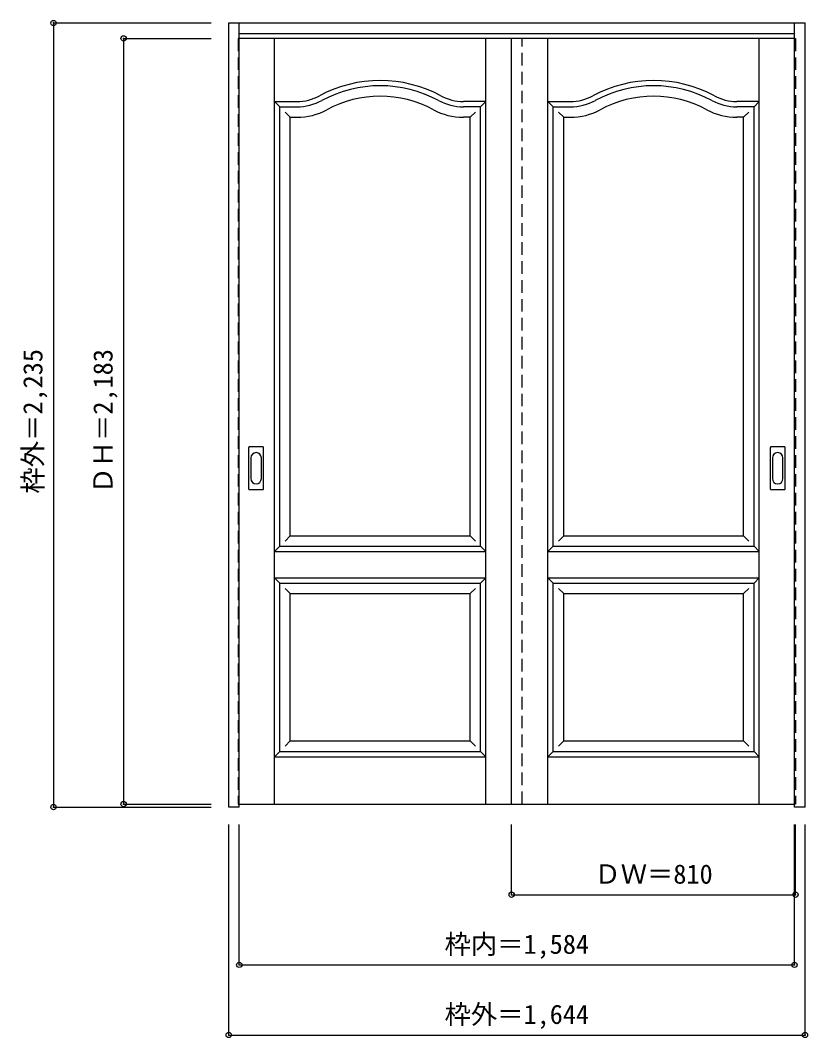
# Model space of a CAD drawing. Units: millimetres, scale not verified. Extents: x -1359 to 887, y -1609 to 1292.
import ezdxf
from ezdxf.enums import TextEntityAlignment as Align

# ---------------------------------------------------------------- set-up
doc = ezdxf.new("R2010")
doc.units = ezdxf.units.MM
doc.header["$LTSCALE"] = 30
doc.header["$PDMODE"] = 32
doc.header["$PDSIZE"] = 15
doc.linetypes.add('DASHED1', pattern=[1.8, 1.2, -0.6])
doc.layers.add('0-0', color=7, linetype='Continuous')
doc.layers.add('0-1_寸法', color=7, linetype='Continuous')
doc.styles.add('ＭＳ ゴシック', font='')
doc.styles.get('ＭＳ ゴシック').set_extended_font_data('MS Gothic')

msp = doc.modelspace()

# ---------------------------------------------------------------- linework, layer by layer
at = {"layer": '0-0', "color": 3}
for p, q in [((-764.13, -951.49), (-764.13, 1284.01)), ((-764.13, 1284.01), (879.87, 1284.01)), ((-734.13, -951.49), (-734.13, 1284.01)), ((849.87, -942.45), (849.87, 1284.01)), ((879.87, -951.49), (879.87, 1284.01)), ((-734.13, 1254.01), (849.87, 1254.01)), ((849.87, 1240.01), (-734.13, 1240.01)), ((42.87, -942.99), (42.87, 1240.01)), ((-618.63, 1045.01), (-569.61, 1045.01)), ((-618.63, -207.99), (-618.63, 1045.01)), ((-45.63, 1045.01), (-94.64, 1045.01)), ((161.37, 1045.01), (210.39, 1045.01)), ((161.37, -207.99), (161.37, 1045.01)), ((734.37, 1045.01), (685.36, 1045.01)), ((-707.13, -44.99), (-707.13, 74.01)), ((-666.63, 75.51), (-705.63, 75.51)), ((-665.13, -44.99), (-665.13, 74.01)), ((780.87, -44.99), (780.87, 74.01)), ((821.37, 75.51), (782.37, 75.51)), ((822.87, -44.99), (822.87, 74.01)), ((-705.63, -46.49), (-666.63, -46.49)), ((782.37, -46.49), (821.37, -46.49)), ((-618.63, -312.99), (-45.63, -312.99)), ((-618.63, -792.99), (-618.63, -312.99)), ((-45.63, -792.99), (-45.63, -312.99)), ((161.37, -312.99), (734.37, -312.99)), ((161.37, -792.99), (161.37, -312.99)), ((734.37, -792.99), (734.37, -312.99)), ((-618.63, -792.99), (-45.63, -792.99)), ((161.37, -792.99), (734.37, -792.99)), ((-734.13, -951.49), (-764.13, -951.49)), ((-734.13, -942.99), (849.87, -942.99)), ((849.87, -942.79), (849.87, -942.45))]:
    msp.add_line(p, q, dxfattribs=at)
at = {"layer": '0-0', "color": 4, "linetype": 'DASHED1'}
for p, q in [((-737.13, 1240.01), (-737.13, -942.99)), ((-734.13, 1240.01), (-737.13, 1240.01)), ((72.87, -942.99), (72.87, 1240.01)), ((849.87, 1240.01), (852.87, 1240.01)), ((852.87, 1240.01), (852.87, -942.99)), ((-737.13, -942.99), (-734.13, -942.99)), ((852.87, -942.99), (849.87, -942.99))]:
    msp.add_line(p, q, dxfattribs=at)
at = {"layer": '0-0'}
for p, q in [((-633.63, -942.99), (-633.63, 1240.01)), ((-30.63, -942.99), (-30.63, 1240.01)), ((146.37, -942.99), (146.37, 1240.01)), ((749.37, -942.99), (749.37, 1240.01)), ((-618.63, 1045.01), (-633.63, 1060.01)), ((-633.63, 1060.01), (-569.61, 1060.01)), ((-30.63, 1060.01), (-94.64, 1060.01)), ((-45.63, 1045.01), (-30.63, 1060.01)), ((161.37, 1045.01), (146.37, 1060.01)), ((146.37, 1060.01), (210.39, 1060.01)), ((749.37, 1060.01), (685.36, 1060.01)), ((734.37, 1045.01), (749.37, 1060.01)), ((-603.63, 1030.01), (-588.63, 1015.01)), ((-60.63, 1030.01), (-75.63, 1015.01)), ((176.37, 1030.01), (191.37, 1015.01)), ((719.37, 1030.01), (704.37, 1015.01)), ((-588.63, 1015.01), (-569.61, 1015.01)), ((-588.63, -177.99), (-588.63, 1015.01)), ((-75.63, 1015.01), (-94.64, 1015.01)), ((191.37, 1015.01), (210.39, 1015.01)), ((191.37, -177.99), (191.37, 1015.01)), ((704.37, 1015.01), (685.36, 1015.01)), ((-701.13, 44.11), (-701.13, -15.09)), ((-671.13, -15.09), (-671.13, 44.11)), ((786.87, 44.11), (786.87, -15.09)), ((816.87, -15.09), (816.87, 44.11)), ((-588.63, -177.99), (-603.63, -192.99)), ((-75.63, -177.99), (-60.63, -192.99)), ((191.37, -177.99), (176.37, -192.99)), ((704.37, -177.99), (719.37, -192.99)), ((-618.63, -207.99), (-633.63, -222.99)), ((-633.63, -222.99), (-30.63, -222.99)), ((-45.63, -207.99), (-30.63, -222.99)), ((161.37, -207.99), (146.37, -222.99)), ((146.37, -222.99), (749.37, -222.99)), ((734.37, -207.99), (749.37, -222.99)), ((-633.63, -297.99), (-618.63, -312.99)), ((-633.63, -297.99), (-30.63, -297.99)), ((-30.63, -297.99), (-45.63, -312.99)), ((146.37, -297.99), (161.37, -312.99)), ((146.37, -297.99), (749.37, -297.99)), ((749.37, -297.99), (734.37, -312.99)), ((-603.63, -327.99), (-588.63, -342.99)), ((-588.63, -762.99), (-588.63, -342.99)), ((-588.63, -342.99), (-75.63, -342.99)), ((-60.63, -327.99), (-75.63, -342.99)), ((-75.63, -762.99), (-75.63, -342.99)), ((176.37, -327.99), (191.37, -342.99)), ((191.37, -762.99), (191.37, -342.99)), ((191.37, -342.99), (704.37, -342.99)), ((719.37, -327.99), (704.37, -342.99)), ((704.37, -762.99), (704.37, -342.99)), ((-588.63, -762.99), (-603.63, -777.99)), ((-588.63, -762.99), (-75.63, -762.99)), ((-75.63, -762.99), (-60.63, -777.99)), ((191.37, -762.99), (176.37, -777.99)), ((191.37, -762.99), (704.37, -762.99)), ((704.37, -762.99), (719.37, -777.99)), ((-618.63, -792.99), (-633.63, -807.99)), ((-633.63, -807.99), (-30.63, -807.99)), ((-45.63, -792.99), (-30.63, -807.99)), ((161.37, -792.99), (146.37, -807.99)), ((146.37, -807.99), (749.37, -807.99)), ((734.37, -792.99), (749.37, -807.99))]:
    msp.add_line(p, q, dxfattribs=at)
at = {"layer": '0-0', "color": 3}
for points in [[(-618.63, -207.99), (-45.63, -207.99), (-45.63, 1045.01)], [(161.37, -207.99), (734.37, -207.99), (734.37, 1045.01)], [(879.87, -951.49), (849.87, -951.49), (849.87, -942.79)]]:
    msp.add_lwpolyline(points, dxfattribs=at)
at = {"layer": '0-0'}
for points in [[(-588.63, -177.99), (-75.63, -177.99), (-75.63, 1015.01)], [(191.37, -177.99), (704.37, -177.99), (704.37, 1015.01)]]:
    msp.add_lwpolyline(points, dxfattribs=at)
for centre, radius, start, end in [((-332.13, 755.01), 365, 61.6423, 118.3577), ((447.87, 755.01), 365, 61.6423, 118.3577), ((-569.61, 1195.01), 135, 270, 298.3577), ((-332.13, 755.01), 320, 61.6423, 118.3577), ((-94.64, 1195.01), 135, 241.6423, 270), ((210.39, 1195.01), 135, 270, 298.3577), ((447.87, 755.01), 320, 61.6423, 118.3577), ((685.36, 1195.01), 135, 241.6423, 270), ((-569.61, 1195.01), 180, 270, 298.3577), ((-94.64, 1195.01), 180, 241.6423, 270), ((210.39, 1195.01), 180, 270, 298.3577), ((685.36, 1195.01), 180, 241.6423, 270), ((-686.13, 44.11), 15, 0, 180), ((801.87, 44.11), 15, 0, 180), ((-686.13, -15.09), 15, 180, 0), ((801.87, -15.09), 15, 180, 0)]:
    msp.add_arc(centre, radius, start, end, dxfattribs=at)
at = {"layer": '0-0', "color": 3}
for centre, radius, start, end in [((-332.13, 755.01), 350, 61.6423, 118.3577), ((447.87, 755.01), 350, 61.6423, 118.3577), ((-569.61, 1195.01), 150, 270, 298.3577), ((-94.64, 1195.01), 150, 241.6423, 270), ((210.39, 1195.01), 150, 270, 298.3577), ((685.36, 1195.01), 150, 241.6423, 270), ((-705.63, 74.01), 1.5, 90, 180), ((-666.63, 74.01), 1.5, 0, 90), ((782.37, 74.01), 1.5, 90, 180), ((821.37, 74.01), 1.5, 0, 90), ((-705.63, -44.99), 1.5, 180, 270), ((-666.63, -44.99), 1.5, 270, 0), ((782.37, -44.99), 1.5, 180, 270), ((821.37, -44.99), 1.5, 270, 0)]:
    msp.add_arc(centre, radius, start, end, dxfattribs=at)
at = {"layer": '0-1_寸法', "color": 4}
for p, q in [((-1264.13, 1284.01), (-1264.13, -951.49)), ((-1264.13, 1284.01), (-814.13, 1284.01)), ((-1064.13, 1240.01), (-814.13, 1240.01)), ((-1064.13, 1240.01), (-1064.13, -942.99)), ((-1264.13, -951.49), (-814.13, -951.49)), ((-1064.13, -942.99), (-814.13, -942.99)), ((-764.13, -1601.49), (-764.13, -1001.49)), ((-734.13, -1401.49), (-734.13, -1001.49)), ((42.87, -1201.49), (42.87, -1001.49)), ((852.87, -1201.49), (852.87, -1001.49)), ((42.87, -1201.49), (852.87, -1201.49))]:
    msp.add_line(p, q, dxfattribs=at)
for points in [[(-764.13, -1601.49), (879.87, -1601.49), (879.87, -1001.49)], [(-734.13, -1401.49), (849.87, -1401.49), (849.87, -1001.49)]]:
    msp.add_lwpolyline(points, dxfattribs=at)
at = {"layer": '0-1_寸法'}
for p in [(-1264.13, 1284.01), (-1064.13, 1240.01), (-1264.13, -951.49), (-1064.13, -942.99), (42.87, -1201.49), (852.87, -1201.49), (-734.13, -1401.49), (849.87, -1401.49), (-764.13, -1601.49), (879.87, -1601.49)]:
    msp.add_point(p, dxfattribs=at)

# ---------------------------------------------------------------- texts
at = {"layer": '0-1_寸法', "style": 'ＭＳ ゴシック'}
for s, p in [('枠外＝2,235', (-1279.13, -57.74)), ('ＤＨ＝2,183', (-1079.13, -57.74))]:
    msp.add_text(s, height=54.99, rotation=90, dxfattribs=at).set_placement(p, align=Align.BOTTOM_LEFT)
for s, p in [('ＤＷ＝810', (279.12, -1186.49)), ('枠内＝1,584', (-148.38, -1386.49)), ('枠外＝1,644', (-148.38, -1586.49))]:
    msp.add_text(s, height=54.99, dxfattribs=at).set_placement(p, align=Align.BOTTOM_LEFT)

doc.saveas('drawing.dxf')
